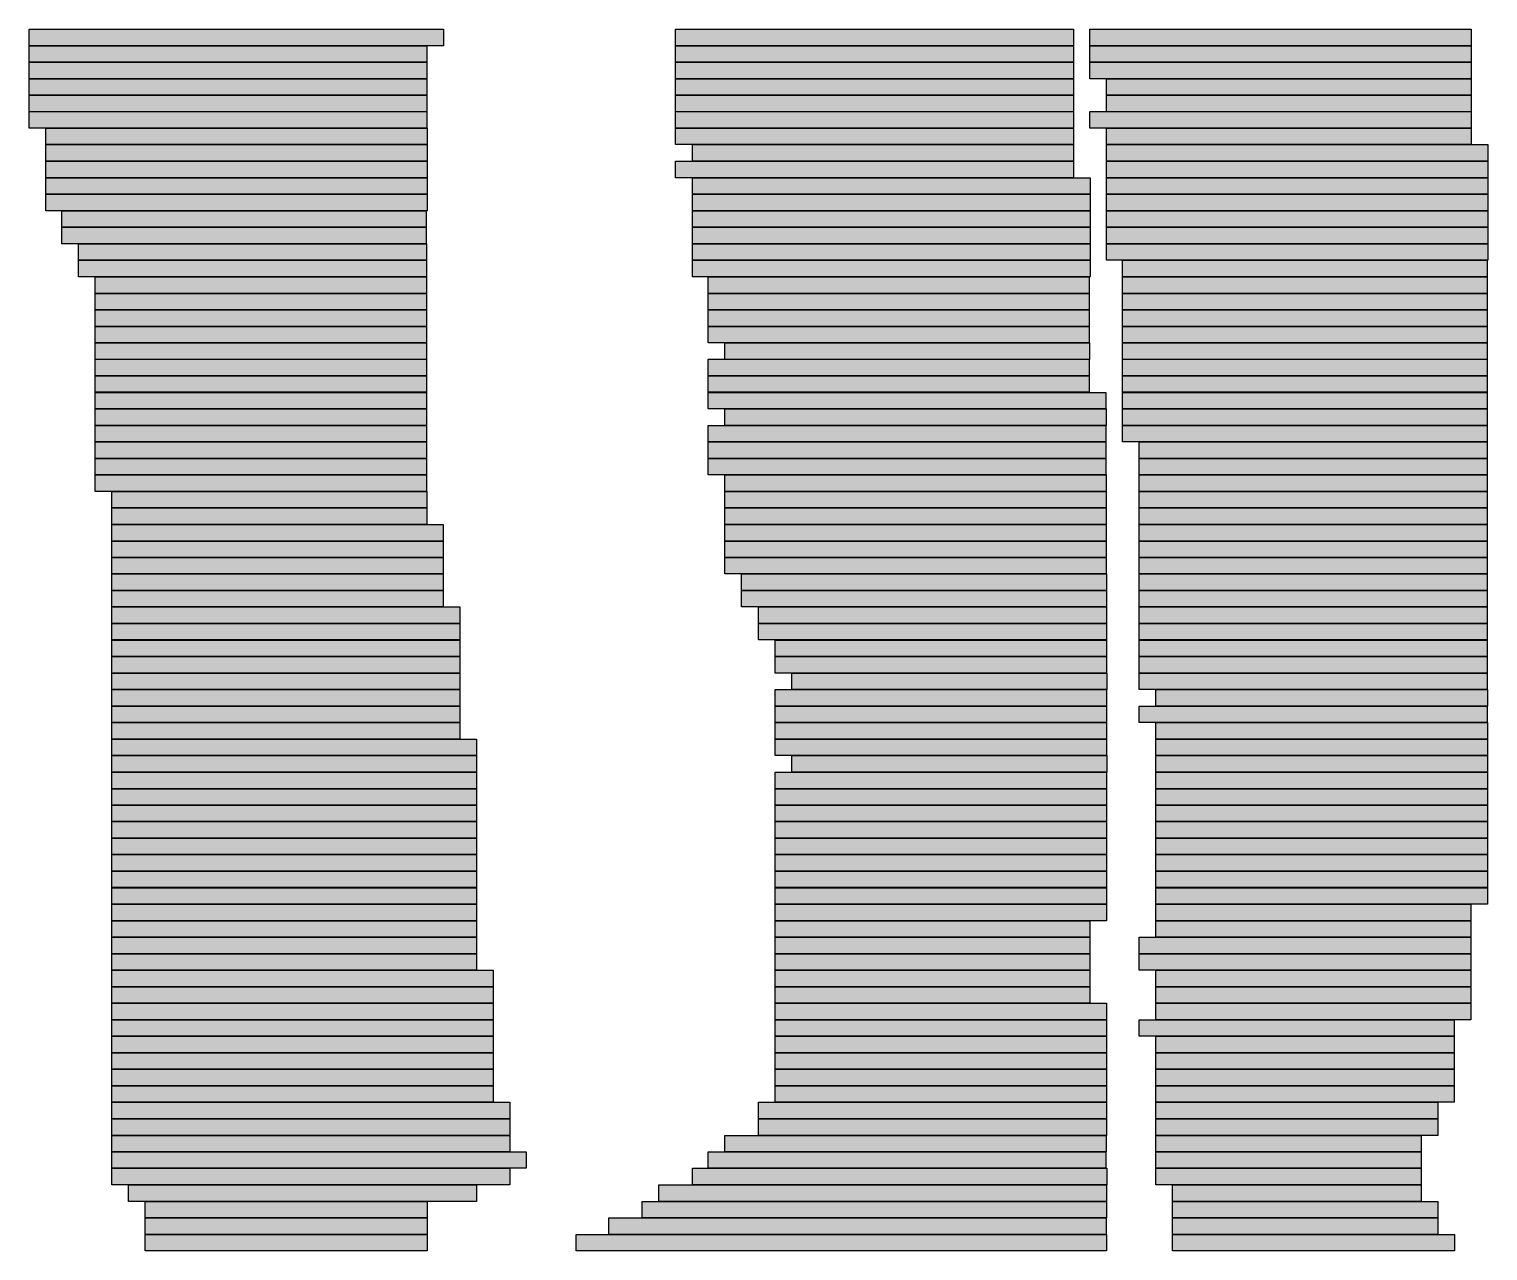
# Model space of a CAD drawing. Header units: millimetres. Extents: x 6 to 41668, y 1529 to 28527.
# Drawn here: x 40650 to 41204, y 8306 to 8770 of the extents above; entities that cross this region are included whole.
import ezdxf

# ---------------------------------------------------------------- set-up
doc = ezdxf.new("R2010")
doc.units = ezdxf.units.MM
doc.header["$LTSCALE"] = 50
doc.layers.add('12_Plankopf', color=140, linetype='Continuous')

msp = doc.modelspace()

# ---------------------------------------------------------------- hatches: boundary and pattern name
at = {"layer": '12_Plankopf'}
for points in [[(40649.88, 8770.02), (40807.25, 8770.02), (40807.25, 8763.74), (40649.88, 8763.74)], [(40895.41, 8770.02), (41046.5, 8770.02), (41046.5, 8763.74), (40895.41, 8763.74)], [(41052.75, 8770.02), (41197.55, 8770.02), (41197.55, 8763.74), (41052.75, 8763.74)], [(40649.88, 8763.74), (40800.97, 8763.74), (40800.97, 8757.5), (40649.88, 8757.5)], [(40895.41, 8763.74), (41046.5, 8763.74), (41046.5, 8757.5), (40895.41, 8757.5)], [(41052.75, 8763.74), (41197.55, 8763.74), (41197.55, 8757.5), (41052.75, 8757.5)], [(40649.88, 8757.5), (40800.97, 8757.5), (40800.97, 8751.22), (40649.88, 8751.22)], [(40895.41, 8757.5), (41046.5, 8757.5), (41046.5, 8751.22), (40895.41, 8751.22)], [(41052.75, 8757.5), (41197.55, 8757.5), (41197.55, 8751.22), (41052.75, 8751.22)], [(40649.88, 8751.22), (40800.97, 8751.22), (40800.97, 8744.94), (40649.88, 8744.94)], [(40895.41, 8751.22), (41046.5, 8751.22), (41046.5, 8744.94), (40895.41, 8744.94)], [(41059.1, 8751.22), (41197.58, 8751.22), (41197.58, 8744.94), (41059.1, 8744.94)], [(40649.88, 8744.94), (40800.97, 8744.94), (40800.97, 8738.69), (40649.88, 8738.69)], [(40895.41, 8744.94), (41046.5, 8744.94), (41046.5, 8738.69), (40895.41, 8738.69)], [(41059.1, 8744.94), (41197.58, 8744.94), (41197.58, 8738.69), (41059.1, 8738.69)], [(40649.88, 8738.7), (40800.97, 8738.7), (40800.97, 8732.41), (40649.88, 8732.41)], [(40895.41, 8738.7), (41046.5, 8738.7), (41046.5, 8732.41), (40895.41, 8732.41)], [(41052.75, 8738.7), (41197.55, 8738.7), (41197.55, 8732.41), (41052.75, 8732.41)], [(40656.23, 8732.42), (40800.99, 8732.42), (40800.99, 8726.17), (40656.23, 8726.17)], [(40895.41, 8732.42), (41046.5, 8732.42), (41046.5, 8726.17), (40895.41, 8726.17)], [(41059.1, 8732.42), (41197.58, 8732.42), (41197.58, 8726.17), (41059.1, 8726.17)], [(40656.23, 8726.17), (40800.99, 8726.17), (40800.99, 8719.89), (40656.23, 8719.89)], [(40901.76, 8726.17), (41046.53, 8726.17), (41046.53, 8719.89), (40901.76, 8719.89)], [(41059.1, 8726.17), (41203.87, 8726.17), (41203.87, 8719.89), (41059.1, 8719.89)], [(40656.23, 8719.86), (40800.99, 8719.86), (40800.99, 8713.57), (40656.23, 8713.57)], [(40895.41, 8719.86), (41046.5, 8719.86), (41046.5, 8713.57), (40895.41, 8713.57)], [(41059.1, 8719.86), (41203.87, 8719.86), (41203.87, 8713.57), (41059.1, 8713.57)], [(40656.23, 8713.58), (40800.99, 8713.58), (40800.99, 8707.33), (40656.23, 8707.33)], [(40901.76, 8713.58), (41052.82, 8713.58), (41052.82, 8707.33), (40901.76, 8707.33)], [(41059.1, 8713.58), (41203.87, 8713.58), (41203.87, 8707.33), (41059.1, 8707.33)], [(40656.23, 8707.34), (40800.99, 8707.34), (40800.99, 8701.05), (40656.23, 8701.05)], [(40901.76, 8707.34), (41052.82, 8707.34), (41052.82, 8701.05), (40901.76, 8701.05)], [(41059.1, 8707.34), (41203.87, 8707.34), (41203.87, 8701.05), (41059.1, 8701.05)], [(40662.23, 8701.06), (40800.71, 8701.06), (40800.71, 8694.81), (40662.23, 8694.81)], [(40901.76, 8701.06), (41052.82, 8701.06), (41052.82, 8694.81), (40901.76, 8694.81)], [(41059.1, 8701.06), (41203.87, 8701.06), (41203.87, 8694.81), (41059.1, 8694.81)], [(40662.23, 8694.81), (40800.71, 8694.81), (40800.71, 8688.53), (40662.23, 8688.53)], [(40901.76, 8694.81), (41052.82, 8694.81), (41052.82, 8688.53), (40901.76, 8688.53)], [(41059.1, 8694.81), (41203.87, 8694.81), (41203.87, 8688.53), (41059.1, 8688.53)], [(40668.58, 8688.54), (40800.77, 8688.54), (40800.77, 8682.25), (40668.58, 8682.25)], [(40901.76, 8688.54), (41052.82, 8688.54), (41052.82, 8682.25), (40901.76, 8682.25)], [(41059.1, 8688.54), (41203.87, 8688.54), (41203.87, 8682.25), (41059.1, 8682.25)], [(40668.58, 8682.25), (40800.77, 8682.25), (40800.77, 8676.01), (40668.58, 8676.01)], [(40901.76, 8682.25), (41052.82, 8682.25), (41052.82, 8676.01), (40901.76, 8676.01)], [(41065.1, 8682.25), (41203.58, 8682.25), (41203.58, 8676.01), (41065.1, 8676.01)], [(40674.92, 8675.97), (40800.8, 8675.97), (40800.8, 8669.69), (40674.92, 8669.69)], [(40907.76, 8675.97), (41052.52, 8675.97), (41052.52, 8669.69), (40907.76, 8669.69)], [(41065.1, 8675.97), (41203.58, 8675.97), (41203.58, 8669.69), (41065.1, 8669.69)], [(40674.92, 8669.69), (40800.8, 8669.69), (40800.8, 8663.45), (40674.92, 8663.45)], [(40907.76, 8669.69), (41052.52, 8669.69), (41052.52, 8663.45), (40907.76, 8663.45)], [(41065.1, 8669.69), (41203.58, 8669.69), (41203.58, 8663.45), (41065.1, 8663.45)], [(40674.92, 8663.45), (40800.8, 8663.45), (40800.8, 8657.17), (40674.92, 8657.17)], [(40907.76, 8663.45), (41052.52, 8663.45), (41052.52, 8657.17), (40907.76, 8657.17)], [(41065.1, 8663.45), (41203.58, 8663.45), (41203.58, 8657.17), (41065.1, 8657.17)], [(40674.92, 8657.17), (40800.8, 8657.17), (40800.8, 8650.89), (40674.92, 8650.89)], [(40907.76, 8657.17), (41052.52, 8657.17), (41052.52, 8650.89), (40907.76, 8650.89)], [(41065.1, 8657.17), (41203.58, 8657.17), (41203.58, 8650.89), (41065.1, 8650.89)], [(40674.92, 8650.89), (40800.8, 8650.89), (40800.8, 8644.64), (40674.92, 8644.64)], [(40914.11, 8650.89), (41052.59, 8650.89), (41052.59, 8644.64), (40914.11, 8644.64)], [(41065.1, 8650.89), (41203.58, 8650.89), (41203.58, 8644.64), (41065.1, 8644.64)], [(40674.92, 8644.65), (40800.8, 8644.65), (40800.8, 8638.36), (40674.92, 8638.36)], [(40907.76, 8644.65), (41052.52, 8644.65), (41052.52, 8638.36), (40907.76, 8638.36)], [(41065.1, 8644.65), (41203.58, 8644.65), (41203.58, 8638.36), (41065.1, 8638.36)], [(40674.92, 8638.37), (40800.8, 8638.37), (40800.8, 8632.12), (40674.92, 8632.12)], [(40907.76, 8638.37), (41052.52, 8638.37), (41052.52, 8632.12), (40907.76, 8632.12)], [(41065.1, 8638.37), (41203.58, 8638.37), (41203.58, 8632.12), (41065.1, 8632.12)], [(40674.92, 8632.09), (40800.8, 8632.09), (40800.8, 8625.8), (40674.92, 8625.8)], [(40907.76, 8632.09), (41058.85, 8632.09), (41058.85, 8625.8), (40907.76, 8625.8)], [(41065.1, 8632.09), (41203.58, 8632.09), (41203.58, 8625.8), (41065.1, 8625.8)], [(40674.92, 8625.81), (40800.8, 8625.81), (40800.8, 8619.53), (40674.92, 8619.53)], [(40914.11, 8625.81), (41058.91, 8625.81), (41058.91, 8619.53), (40914.11, 8619.53)], [(41065.1, 8625.81), (41203.58, 8625.81), (41203.58, 8619.53), (41065.1, 8619.53)], [(40674.92, 8619.53), (40800.8, 8619.53), (40800.8, 8613.28), (40674.92, 8613.28)], [(40907.76, 8619.53), (41058.85, 8619.53), (41058.85, 8613.28), (40907.76, 8613.28)], [(41065.1, 8619.53), (41203.58, 8619.53), (41203.58, 8613.28), (41065.1, 8613.28)], [(40674.92, 8613.28), (40800.8, 8613.28), (40800.8, 8607), (40674.92, 8607)], [(40907.76, 8613.28), (41058.85, 8613.28), (41058.85, 8607), (40907.76, 8607)], [(41071.45, 8613.28), (41203.64, 8613.28), (41203.64, 8607), (41071.45, 8607)], [(40674.92, 8607), (40800.8, 8607), (40800.8, 8600.76), (40674.92, 8600.76)], [(40907.76, 8607), (41058.85, 8607), (41058.85, 8600.76), (40907.76, 8600.76)], [(41071.45, 8607), (41203.64, 8607), (41203.64, 8600.76), (41071.45, 8600.76)], [(40674.92, 8600.76), (40800.8, 8600.76), (40800.8, 8594.48), (40674.92, 8594.48)], [(40914.11, 8600.76), (41058.91, 8600.76), (41058.91, 8594.48), (40914.11, 8594.48)], [(41071.45, 8600.76), (41203.64, 8600.76), (41203.64, 8594.48), (41071.45, 8594.48)], [(40681.28, 8594.48), (40800.87, 8594.48), (40800.87, 8588.2), (40681.28, 8588.2)], [(40914.11, 8594.48), (41058.91, 8594.48), (41058.91, 8588.2), (40914.11, 8588.2)], [(41071.45, 8594.48), (41203.64, 8594.48), (41203.64, 8588.2), (41071.45, 8588.2)], [(40681.28, 8588.2), (40800.87, 8588.2), (40800.87, 8581.95), (40681.28, 8581.95)], [(40914.11, 8588.2), (41058.91, 8588.2), (41058.91, 8581.95), (40914.11, 8581.95)], [(41071.45, 8588.2), (41203.64, 8588.2), (41203.64, 8581.95), (41071.45, 8581.95)], [(40681.28, 8581.92), (40807.15, 8581.92), (40807.15, 8575.64), (40681.28, 8575.64)], [(40914.11, 8581.92), (41058.91, 8581.92), (41058.91, 8575.64), (40914.11, 8575.64)], [(41071.45, 8581.92), (41203.64, 8581.92), (41203.64, 8575.64), (41071.45, 8575.64)], [(40681.28, 8575.65), (40807.15, 8575.65), (40807.15, 8569.4), (40681.28, 8569.4)], [(40914.11, 8575.65), (41058.91, 8575.65), (41058.91, 8569.4), (40914.11, 8569.4)], [(41071.45, 8575.65), (41203.64, 8575.65), (41203.64, 8569.4), (41071.45, 8569.4)], [(40681.28, 8569.4), (40807.15, 8569.4), (40807.15, 8563.12), (40681.28, 8563.12)], [(40914.11, 8569.4), (41058.91, 8569.4), (41058.91, 8563.12), (40914.11, 8563.12)], [(41071.45, 8569.4), (41203.64, 8569.4), (41203.64, 8563.12), (41071.45, 8563.12)], [(40681.28, 8563.12), (40807.15, 8563.12), (40807.15, 8556.84), (40681.28, 8556.84)], [(40920.46, 8563.12), (41058.98, 8563.12), (41058.98, 8556.84), (40920.46, 8556.84)], [(41071.45, 8563.12), (41203.64, 8563.12), (41203.64, 8556.84), (41071.45, 8556.84)], [(40681.28, 8556.84), (40807.15, 8556.84), (40807.15, 8550.59), (40681.28, 8550.59)], [(40920.46, 8556.84), (41058.98, 8556.84), (41058.98, 8550.59), (40920.46, 8550.59)], [(41071.45, 8556.84), (41203.64, 8556.84), (41203.64, 8550.59), (41071.45, 8550.59)], [(40681.28, 8550.6), (40813.47, 8550.6), (40813.47, 8544.31), (40681.28, 8544.31)], [(40926.81, 8550.6), (41059.01, 8550.6), (41059.01, 8544.31), (40926.81, 8544.31)], [(41071.45, 8550.6), (41203.64, 8550.6), (41203.64, 8544.31), (41071.45, 8544.31)], [(40681.28, 8544.32), (40813.47, 8544.32), (40813.47, 8538.07), (40681.28, 8538.07)], [(40926.81, 8544.32), (41059.01, 8544.32), (41059.01, 8538.07), (40926.81, 8538.07)], [(41071.45, 8544.32), (41203.64, 8544.32), (41203.64, 8538.07), (41071.45, 8538.07)], [(40681.28, 8538.04), (40813.47, 8538.04), (40813.47, 8531.76), (40681.28, 8531.76)], [(40933.16, 8538.04), (41059.07, 8538.04), (41059.07, 8531.76), (40933.16, 8531.76)], [(41071.45, 8538.04), (41203.64, 8538.04), (41203.64, 8531.76), (41071.45, 8531.76)], [(40681.28, 8531.76), (40813.47, 8531.76), (40813.47, 8525.51), (40681.28, 8525.51)], [(40933.16, 8531.76), (41059.07, 8531.76), (41059.07, 8525.51), (40933.16, 8525.51)], [(41071.45, 8531.76), (41203.64, 8531.76), (41203.64, 8525.51), (41071.45, 8525.51)], [(40681.28, 8525.52), (40813.47, 8525.52), (40813.47, 8519.23), (40681.28, 8519.23)], [(40939.51, 8525.52), (41059.13, 8525.52), (41059.13, 8519.23), (40939.51, 8519.23)], [(41071.45, 8525.52), (41203.64, 8525.52), (41203.64, 8519.23), (41071.45, 8519.23)], [(40681.28, 8519.23), (40813.47, 8519.23), (40813.47, 8512.95), (40681.28, 8512.95)], [(40933.16, 8519.23), (41059.07, 8519.23), (41059.07, 8512.95), (40933.16, 8512.95)], [(41077.8, 8519.23), (41203.71, 8519.23), (41203.71, 8512.95), (41077.8, 8512.95)], [(40681.28, 8512.95), (40813.47, 8512.95), (40813.47, 8506.71), (40681.28, 8506.71)], [(40933.16, 8512.95), (41059.07, 8512.95), (41059.07, 8506.71), (40933.16, 8506.71)], [(41071.45, 8512.95), (41203.64, 8512.95), (41203.64, 8506.71), (41071.45, 8506.71)], [(40681.28, 8506.71), (40813.47, 8506.71), (40813.47, 8500.43), (40681.28, 8500.43)], [(40933.16, 8506.71), (41059.07, 8506.71), (41059.07, 8500.43), (40933.16, 8500.43)], [(41077.8, 8506.71), (41203.71, 8506.71), (41203.71, 8500.43), (41077.8, 8500.43)], [(40681.28, 8500.43), (40819.76, 8500.43), (40819.76, 8494.18), (40681.28, 8494.18)], [(40933.16, 8500.43), (41059.07, 8500.43), (41059.07, 8494.18), (40933.16, 8494.18)], [(41077.8, 8500.43), (41203.71, 8500.43), (41203.71, 8494.18), (41077.8, 8494.18)], [(40681.28, 8494.15), (40819.76, 8494.15), (40819.76, 8487.87), (40681.28, 8487.87)], [(40939.51, 8494.15), (41059.13, 8494.15), (41059.13, 8487.87), (40939.51, 8487.87)], [(41077.8, 8494.15), (41203.71, 8494.15), (41203.71, 8487.87), (41077.8, 8487.87)], [(40681.28, 8487.88), (40819.76, 8487.88), (40819.76, 8481.59), (40681.28, 8481.59)], [(40933.16, 8487.88), (41059.07, 8487.88), (41059.07, 8481.59), (40933.16, 8481.59)], [(41077.8, 8487.88), (41203.71, 8487.88), (41203.71, 8481.59), (41077.8, 8481.59)], [(40681.28, 8481.59), (40819.76, 8481.59), (40819.76, 8475.35), (40681.28, 8475.35)], [(40933.16, 8481.59), (41059.07, 8481.59), (41059.07, 8475.35), (40933.16, 8475.35)], [(41077.8, 8481.59), (41203.71, 8481.59), (41203.71, 8475.35), (41077.8, 8475.35)], [(40681.28, 8475.35), (40819.76, 8475.35), (40819.76, 8469.07), (40681.28, 8469.07)], [(40933.16, 8475.35), (41059.07, 8475.35), (41059.07, 8469.07), (40933.16, 8469.07)], [(41077.8, 8475.35), (41203.71, 8475.35), (41203.71, 8469.07), (41077.8, 8469.07)], [(40681.28, 8469.07), (40819.76, 8469.07), (40819.76, 8462.82), (40681.28, 8462.82)], [(40933.16, 8469.07), (41059.07, 8469.07), (41059.07, 8462.82), (40933.16, 8462.82)], [(41077.8, 8469.07), (41203.71, 8469.07), (41203.71, 8462.82), (41077.8, 8462.82)], [(40681.28, 8462.83), (40819.76, 8462.83), (40819.76, 8456.54), (40681.28, 8456.54)], [(40933.16, 8462.83), (41059.07, 8462.83), (41059.07, 8456.54), (40933.16, 8456.54)], [(41077.8, 8462.83), (41203.71, 8462.83), (41203.71, 8456.54), (41077.8, 8456.54)], [(40681.28, 8456.54), (40819.76, 8456.54), (40819.76, 8450.26), (40681.28, 8450.26)], [(40933.16, 8456.54), (41059.07, 8456.54), (41059.07, 8450.26), (40933.16, 8450.26)], [(41077.8, 8456.54), (41203.71, 8456.54), (41203.71, 8450.26), (41077.8, 8450.26)], [(40681.28, 8450.27), (40819.76, 8450.27), (40819.76, 8444.02), (40681.28, 8444.02)], [(40933.16, 8450.27), (41059.07, 8450.27), (41059.07, 8444.02), (40933.16, 8444.02)], [(41077.8, 8450.27), (41203.71, 8450.27), (41203.71, 8444.02), (41077.8, 8444.02)], [(40681.28, 8443.99), (40819.76, 8443.99), (40819.76, 8437.7), (40681.28, 8437.7)], [(40933.16, 8443.99), (41059.07, 8443.99), (41059.07, 8437.7), (40933.16, 8437.7)], [(41077.8, 8443.99), (41203.71, 8443.99), (41203.71, 8437.7), (41077.8, 8437.7)], [(40681.28, 8437.71), (40819.76, 8437.71), (40819.76, 8431.46), (40681.28, 8431.46)], [(40933.16, 8437.71), (41059.07, 8437.71), (41059.07, 8431.46), (40933.16, 8431.46)], [(41077.8, 8437.71), (41197.43, 8437.71), (41197.43, 8431.46), (41077.8, 8431.46)], [(40681.28, 8431.46), (40819.76, 8431.46), (40819.76, 8425.18), (40681.28, 8425.18)], [(40933.16, 8431.46), (41052.75, 8431.46), (41052.75, 8425.18), (40933.16, 8425.18)], [(41077.8, 8431.46), (41197.43, 8431.46), (41197.43, 8425.18), (41077.8, 8425.18)], [(40681.28, 8425.18), (40819.76, 8425.18), (40819.76, 8418.9), (40681.28, 8418.9)], [(40933.16, 8425.18), (41052.75, 8425.18), (41052.75, 8418.9), (40933.16, 8418.9)], [(41071.45, 8425.18), (41197.36, 8425.18), (41197.36, 8418.9), (41071.45, 8418.9)], [(40681.28, 8418.91), (40819.76, 8418.91), (40819.76, 8412.66), (40681.28, 8412.66)], [(40933.16, 8418.91), (41052.75, 8418.91), (41052.75, 8412.66), (40933.16, 8412.66)], [(41071.45, 8418.91), (41197.36, 8418.91), (41197.36, 8412.66), (41071.45, 8412.66)], [(40681.28, 8412.66), (40826.04, 8412.66), (40826.04, 8406.38), (40681.28, 8406.38)], [(40933.16, 8412.66), (41052.75, 8412.66), (41052.75, 8406.38), (40933.16, 8406.38)], [(41077.8, 8412.66), (41197.43, 8412.66), (41197.43, 8406.38), (41077.8, 8406.38)], [(40681.28, 8406.38), (40826.04, 8406.38), (40826.04, 8400.13), (40681.28, 8400.13)], [(40933.16, 8406.38), (41052.75, 8406.38), (41052.75, 8400.13), (40933.16, 8400.13)], [(41077.8, 8406.38), (41197.43, 8406.38), (41197.43, 8400.13), (41077.8, 8400.13)], [(40681.28, 8400.1), (40826.04, 8400.1), (40826.04, 8393.82), (40681.28, 8393.82)], [(40933.16, 8400.1), (41059.07, 8400.1), (41059.07, 8393.82), (40933.16, 8393.82)], [(41077.8, 8400.1), (41197.43, 8400.1), (41197.43, 8393.82), (41077.8, 8393.82)], [(40681.28, 8393.83), (40826.04, 8393.83), (40826.04, 8387.54), (40681.28, 8387.54)], [(40933.16, 8393.83), (41059.07, 8393.83), (41059.07, 8387.54), (40933.16, 8387.54)], [(41071.45, 8393.83), (41191.07, 8393.83), (41191.07, 8387.54), (41071.45, 8387.54)], [(40681.28, 8387.54), (40826.04, 8387.54), (40826.04, 8381.3), (40681.28, 8381.3)], [(40933.16, 8387.54), (41059.07, 8387.54), (41059.07, 8381.3), (40933.16, 8381.3)], [(41077.8, 8387.54), (41191.14, 8387.54), (41191.14, 8381.3), (41077.8, 8381.3)], [(40681.28, 8381.3), (40826.04, 8381.3), (40826.04, 8375.01), (40681.28, 8375.01)], [(40933.16, 8381.3), (41059.07, 8381.3), (41059.07, 8375.01), (40933.16, 8375.01)], [(41077.8, 8381.3), (41191.14, 8381.3), (41191.14, 8375.01), (41077.8, 8375.01)], [(40681.28, 8375.02), (40826.04, 8375.02), (40826.04, 8368.77), (40681.28, 8368.77)], [(40933.16, 8375.02), (41059.07, 8375.02), (41059.07, 8368.77), (40933.16, 8368.77)], [(41077.8, 8375.02), (41191.14, 8375.02), (41191.14, 8368.77), (41077.8, 8368.77)], [(40681.28, 8368.78), (40826.04, 8368.78), (40826.04, 8362.49), (40681.28, 8362.49)], [(40933.16, 8368.78), (41059.07, 8368.78), (41059.07, 8362.49), (40933.16, 8362.49)], [(41077.8, 8368.78), (41191.14, 8368.78), (41191.14, 8362.49), (41077.8, 8362.49)], [(40681.28, 8362.5), (40832.37, 8362.5), (40832.37, 8356.21), (40681.28, 8356.21)], [(40926.81, 8362.5), (41059.01, 8362.5), (41059.01, 8356.21), (40926.81, 8356.21)], [(41077.8, 8362.5), (41184.82, 8362.5), (41184.82, 8356.21), (41077.8, 8356.21)], [(40681.28, 8356.18), (40832.37, 8356.18), (40832.37, 8349.93), (40681.28, 8349.93)], [(40926.81, 8356.18), (41059.01, 8356.18), (41059.01, 8349.93), (40926.81, 8349.93)], [(41077.8, 8356.18), (41184.82, 8356.18), (41184.82, 8349.93), (41077.8, 8349.93)], [(40681.28, 8349.94), (40832.37, 8349.94), (40832.37, 8343.65), (40681.28, 8343.65)], [(40914.11, 8349.94), (41058.91, 8349.94), (41058.91, 8343.65), (40914.11, 8343.65)], [(41077.8, 8349.94), (41178.53, 8349.94), (41178.53, 8343.65), (41077.8, 8343.65)], [(40681.28, 8343.66), (40838.65, 8343.66), (40838.65, 8337.41), (40681.28, 8337.41)], [(40907.76, 8343.66), (41058.85, 8343.66), (41058.85, 8337.41), (40907.76, 8337.41)], [(41077.8, 8343.66), (41178.53, 8343.66), (41178.53, 8337.41), (41077.8, 8337.41)], [(40681.28, 8337.41), (40832.37, 8337.41), (40832.37, 8331.13), (40681.28, 8331.13)], [(40901.76, 8337.41), (41059.13, 8337.41), (41059.13, 8331.13), (40901.76, 8331.13)], [(41077.8, 8337.41), (41178.53, 8337.41), (41178.53, 8331.13), (41077.8, 8331.13)], [(40687.62, 8331.14), (40819.82, 8331.14), (40819.82, 8324.85), (40687.62, 8324.85)], [(40889.06, 8331.14), (41059.04, 8331.14), (41059.04, 8324.85), (40889.06, 8324.85)], [(41084.15, 8331.14), (41178.56, 8331.14), (41178.56, 8324.85), (41084.15, 8324.85)], [(40693.98, 8324.85), (40801, 8324.85), (40801, 8318.61), (40693.98, 8318.61)], [(40882.71, 8324.85), (41058.98, 8324.85), (41058.98, 8318.61), (40882.71, 8318.61)], [(41084.15, 8324.85), (41184.85, 8324.85), (41184.85, 8318.61), (41084.15, 8318.61)], [(40693.98, 8318.61), (40801, 8318.61), (40801, 8312.33), (40693.98, 8312.33)], [(40870.01, 8318.61), (41058.88, 8318.61), (41058.88, 8312.33), (40870.01, 8312.33)], [(41084.15, 8318.61), (41184.85, 8318.61), (41184.85, 8312.33), (41084.15, 8312.33)], [(40693.98, 8312.33), (40801, 8312.33), (40801, 8306.08), (40693.98, 8306.08)], [(40857.67, 8312.33), (41059.1, 8312.33), (41059.1, 8306.08), (40857.67, 8306.08)], [(41084.15, 8312.33), (41191.17, 8312.33), (41191.17, 8306.08), (41084.15, 8306.08)]]:
    msp.add_hatch(color=7, dxfattribs=at).paths.add_polyline_path(points)

# ---------------------------------------------------------------- linework, layer by layer
for points in [[(40649.88, 8770.02), (40807.25, 8770.02), (40807.25, 8763.74), (40649.88, 8763.74)], [(40895.41, 8770.02), (41046.5, 8770.02), (41046.5, 8763.74), (40895.41, 8763.74)], [(41052.75, 8770.02), (41197.55, 8770.02), (41197.55, 8763.74), (41052.75, 8763.74)], [(40649.88, 8763.74), (40800.97, 8763.74), (40800.97, 8757.5), (40649.88, 8757.5)], [(40895.41, 8763.74), (41046.5, 8763.74), (41046.5, 8757.5), (40895.41, 8757.5)], [(41052.75, 8763.74), (41197.55, 8763.74), (41197.55, 8757.5), (41052.75, 8757.5)], [(40649.88, 8757.5), (40800.97, 8757.5), (40800.97, 8751.22), (40649.88, 8751.22)], [(40895.41, 8757.5), (41046.5, 8757.5), (41046.5, 8751.22), (40895.41, 8751.22)], [(41052.75, 8757.5), (41197.55, 8757.5), (41197.55, 8751.22), (41052.75, 8751.22)], [(40649.88, 8751.22), (40800.97, 8751.22), (40800.97, 8744.94), (40649.88, 8744.94)], [(40895.41, 8751.22), (41046.5, 8751.22), (41046.5, 8744.94), (40895.41, 8744.94)], [(41059.1, 8751.22), (41197.58, 8751.22), (41197.58, 8744.94), (41059.1, 8744.94)], [(40649.88, 8744.94), (40800.97, 8744.94), (40800.97, 8738.69), (40649.88, 8738.69)], [(40895.41, 8744.94), (41046.5, 8744.94), (41046.5, 8738.69), (40895.41, 8738.69)], [(41059.1, 8744.94), (41197.58, 8744.94), (41197.58, 8738.69), (41059.1, 8738.69)], [(40649.88, 8738.7), (40800.97, 8738.7), (40800.97, 8732.41), (40649.88, 8732.41)], [(40895.41, 8738.7), (41046.5, 8738.7), (41046.5, 8732.41), (40895.41, 8732.41)], [(41052.75, 8738.7), (41197.55, 8738.7), (41197.55, 8732.41), (41052.75, 8732.41)], [(40656.23, 8732.42), (40800.99, 8732.42), (40800.99, 8726.17), (40656.23, 8726.17)], [(40895.41, 8732.42), (41046.5, 8732.42), (41046.5, 8726.17), (40895.41, 8726.17)], [(41059.1, 8732.42), (41197.58, 8732.42), (41197.58, 8726.17), (41059.1, 8726.17)], [(40656.23, 8726.17), (40800.99, 8726.17), (40800.99, 8719.89), (40656.23, 8719.89)], [(40901.76, 8726.17), (41046.53, 8726.17), (41046.53, 8719.89), (40901.76, 8719.89)], [(41059.1, 8726.17), (41203.87, 8726.17), (41203.87, 8719.89), (41059.1, 8719.89)], [(40656.23, 8719.86), (40800.99, 8719.86), (40800.99, 8713.57), (40656.23, 8713.57)], [(40895.41, 8719.86), (41046.5, 8719.86), (41046.5, 8713.57), (40895.41, 8713.57)], [(41059.1, 8719.86), (41203.87, 8719.86), (41203.87, 8713.57), (41059.1, 8713.57)], [(40656.23, 8713.58), (40800.99, 8713.58), (40800.99, 8707.33), (40656.23, 8707.33)], [(40901.76, 8713.58), (41052.82, 8713.58), (41052.82, 8707.33), (40901.76, 8707.33)], [(41059.1, 8713.58), (41203.87, 8713.58), (41203.87, 8707.33), (41059.1, 8707.33)], [(40656.23, 8707.34), (40800.99, 8707.34), (40800.99, 8701.05), (40656.23, 8701.05)], [(40901.76, 8707.34), (41052.82, 8707.34), (41052.82, 8701.05), (40901.76, 8701.05)], [(41059.1, 8707.34), (41203.87, 8707.34), (41203.87, 8701.05), (41059.1, 8701.05)], [(40662.23, 8701.06), (40800.71, 8701.06), (40800.71, 8694.81), (40662.23, 8694.81)], [(40901.76, 8701.06), (41052.82, 8701.06), (41052.82, 8694.81), (40901.76, 8694.81)], [(41059.1, 8701.06), (41203.87, 8701.06), (41203.87, 8694.81), (41059.1, 8694.81)], [(40662.23, 8694.81), (40800.71, 8694.81), (40800.71, 8688.53), (40662.23, 8688.53)], [(40901.76, 8694.81), (41052.82, 8694.81), (41052.82, 8688.53), (40901.76, 8688.53)], [(41059.1, 8694.81), (41203.87, 8694.81), (41203.87, 8688.53), (41059.1, 8688.53)], [(40668.58, 8688.54), (40800.77, 8688.54), (40800.77, 8682.25), (40668.58, 8682.25)], [(40901.76, 8688.54), (41052.82, 8688.54), (41052.82, 8682.25), (40901.76, 8682.25)], [(41059.1, 8688.54), (41203.87, 8688.54), (41203.87, 8682.25), (41059.1, 8682.25)], [(40668.58, 8682.25), (40800.77, 8682.25), (40800.77, 8676.01), (40668.58, 8676.01)], [(40901.76, 8682.25), (41052.82, 8682.25), (41052.82, 8676.01), (40901.76, 8676.01)], [(41065.1, 8682.25), (41203.58, 8682.25), (41203.58, 8676.01), (41065.1, 8676.01)], [(40674.92, 8675.97), (40800.8, 8675.97), (40800.8, 8669.69), (40674.92, 8669.69)], [(40907.76, 8675.97), (41052.52, 8675.97), (41052.52, 8669.69), (40907.76, 8669.69)], [(41065.1, 8675.97), (41203.58, 8675.97), (41203.58, 8669.69), (41065.1, 8669.69)], [(40674.92, 8669.69), (40800.8, 8669.69), (40800.8, 8663.45), (40674.92, 8663.45)], [(40907.76, 8669.69), (41052.52, 8669.69), (41052.52, 8663.45), (40907.76, 8663.45)], [(41065.1, 8669.69), (41203.58, 8669.69), (41203.58, 8663.45), (41065.1, 8663.45)], [(40674.92, 8663.45), (40800.8, 8663.45), (40800.8, 8657.17), (40674.92, 8657.17)], [(40907.76, 8663.45), (41052.52, 8663.45), (41052.52, 8657.17), (40907.76, 8657.17)], [(41065.1, 8663.45), (41203.58, 8663.45), (41203.58, 8657.17), (41065.1, 8657.17)], [(40674.92, 8657.17), (40800.8, 8657.17), (40800.8, 8650.89), (40674.92, 8650.89)], [(40907.76, 8657.17), (41052.52, 8657.17), (41052.52, 8650.89), (40907.76, 8650.89)], [(41065.1, 8657.17), (41203.58, 8657.17), (41203.58, 8650.89), (41065.1, 8650.89)], [(40674.92, 8650.89), (40800.8, 8650.89), (40800.8, 8644.64), (40674.92, 8644.64)], [(40914.11, 8650.89), (41052.59, 8650.89), (41052.59, 8644.64), (40914.11, 8644.64)], [(41065.1, 8650.89), (41203.58, 8650.89), (41203.58, 8644.64), (41065.1, 8644.64)], [(40674.92, 8644.65), (40800.8, 8644.65), (40800.8, 8638.36), (40674.92, 8638.36)], [(40907.76, 8644.65), (41052.52, 8644.65), (41052.52, 8638.36), (40907.76, 8638.36)], [(41065.1, 8644.65), (41203.58, 8644.65), (41203.58, 8638.36), (41065.1, 8638.36)], [(40674.92, 8638.37), (40800.8, 8638.37), (40800.8, 8632.12), (40674.92, 8632.12)], [(40907.76, 8638.37), (41052.52, 8638.37), (41052.52, 8632.12), (40907.76, 8632.12)], [(41065.1, 8638.37), (41203.58, 8638.37), (41203.58, 8632.12), (41065.1, 8632.12)], [(40674.92, 8632.09), (40800.8, 8632.09), (40800.8, 8625.8), (40674.92, 8625.8)], [(40907.76, 8632.09), (41058.85, 8632.09), (41058.85, 8625.8), (40907.76, 8625.8)], [(41065.1, 8632.09), (41203.58, 8632.09), (41203.58, 8625.8), (41065.1, 8625.8)], [(40674.92, 8625.81), (40800.8, 8625.81), (40800.8, 8619.53), (40674.92, 8619.53)], [(40914.11, 8625.81), (41058.91, 8625.81), (41058.91, 8619.53), (40914.11, 8619.53)], [(41065.1, 8625.81), (41203.58, 8625.81), (41203.58, 8619.53), (41065.1, 8619.53)], [(40674.92, 8619.53), (40800.8, 8619.53), (40800.8, 8613.28), (40674.92, 8613.28)], [(40907.76, 8619.53), (41058.85, 8619.53), (41058.85, 8613.28), (40907.76, 8613.28)], [(41065.1, 8619.53), (41203.58, 8619.53), (41203.58, 8613.28), (41065.1, 8613.28)], [(40674.92, 8613.28), (40800.8, 8613.28), (40800.8, 8607), (40674.92, 8607)], [(40907.76, 8613.28), (41058.85, 8613.28), (41058.85, 8607), (40907.76, 8607)], [(41071.45, 8613.28), (41203.64, 8613.28), (41203.64, 8607), (41071.45, 8607)], [(40674.92, 8607), (40800.8, 8607), (40800.8, 8600.76), (40674.92, 8600.76)], [(40907.76, 8607), (41058.85, 8607), (41058.85, 8600.76), (40907.76, 8600.76)], [(41071.45, 8607), (41203.64, 8607), (41203.64, 8600.76), (41071.45, 8600.76)], [(40674.92, 8600.76), (40800.8, 8600.76), (40800.8, 8594.48), (40674.92, 8594.48)], [(40914.11, 8600.76), (41058.91, 8600.76), (41058.91, 8594.48), (40914.11, 8594.48)], [(41071.45, 8600.76), (41203.64, 8600.76), (41203.64, 8594.48), (41071.45, 8594.48)], [(40681.28, 8594.48), (40800.87, 8594.48), (40800.87, 8588.2), (40681.28, 8588.2)], [(40914.11, 8594.48), (41058.91, 8594.48), (41058.91, 8588.2), (40914.11, 8588.2)], [(41071.45, 8594.48), (41203.64, 8594.48), (41203.64, 8588.2), (41071.45, 8588.2)], [(40681.28, 8588.2), (40800.87, 8588.2), (40800.87, 8581.95), (40681.28, 8581.95)], [(40914.11, 8588.2), (41058.91, 8588.2), (41058.91, 8581.95), (40914.11, 8581.95)], [(41071.45, 8588.2), (41203.64, 8588.2), (41203.64, 8581.95), (41071.45, 8581.95)], [(40681.28, 8581.92), (40807.15, 8581.92), (40807.15, 8575.64), (40681.28, 8575.64)], [(40914.11, 8581.92), (41058.91, 8581.92), (41058.91, 8575.64), (40914.11, 8575.64)], [(41071.45, 8581.92), (41203.64, 8581.92), (41203.64, 8575.64), (41071.45, 8575.64)], [(40681.28, 8575.65), (40807.15, 8575.65), (40807.15, 8569.4), (40681.28, 8569.4)], [(40914.11, 8575.65), (41058.91, 8575.65), (41058.91, 8569.4), (40914.11, 8569.4)], [(41071.45, 8575.65), (41203.64, 8575.65), (41203.64, 8569.4), (41071.45, 8569.4)], [(40681.28, 8569.4), (40807.15, 8569.4), (40807.15, 8563.12), (40681.28, 8563.12)], [(40914.11, 8569.4), (41058.91, 8569.4), (41058.91, 8563.12), (40914.11, 8563.12)], [(41071.45, 8569.4), (41203.64, 8569.4), (41203.64, 8563.12), (41071.45, 8563.12)], [(40681.28, 8563.12), (40807.15, 8563.12), (40807.15, 8556.84), (40681.28, 8556.84)], [(40920.46, 8563.12), (41058.98, 8563.12), (41058.98, 8556.84), (40920.46, 8556.84)], [(41071.45, 8563.12), (41203.64, 8563.12), (41203.64, 8556.84), (41071.45, 8556.84)], [(40681.28, 8556.84), (40807.15, 8556.84), (40807.15, 8550.59), (40681.28, 8550.59)], [(40920.46, 8556.84), (41058.98, 8556.84), (41058.98, 8550.59), (40920.46, 8550.59)], [(41071.45, 8556.84), (41203.64, 8556.84), (41203.64, 8550.59), (41071.45, 8550.59)], [(40681.28, 8550.6), (40813.47, 8550.6), (40813.47, 8544.31), (40681.28, 8544.31)], [(40926.81, 8550.6), (41059.01, 8550.6), (41059.01, 8544.31), (40926.81, 8544.31)], [(41071.45, 8550.6), (41203.64, 8550.6), (41203.64, 8544.31), (41071.45, 8544.31)], [(40681.28, 8544.32), (40813.47, 8544.32), (40813.47, 8538.07), (40681.28, 8538.07)], [(40926.81, 8544.32), (41059.01, 8544.32), (41059.01, 8538.07), (40926.81, 8538.07)], [(41071.45, 8544.32), (41203.64, 8544.32), (41203.64, 8538.07), (41071.45, 8538.07)], [(40681.28, 8538.04), (40813.47, 8538.04), (40813.47, 8531.76), (40681.28, 8531.76)], [(40933.16, 8538.04), (41059.07, 8538.04), (41059.07, 8531.76), (40933.16, 8531.76)], [(41071.45, 8538.04), (41203.64, 8538.04), (41203.64, 8531.76), (41071.45, 8531.76)], [(40681.28, 8531.76), (40813.47, 8531.76), (40813.47, 8525.51), (40681.28, 8525.51)], [(40933.16, 8531.76), (41059.07, 8531.76), (41059.07, 8525.51), (40933.16, 8525.51)], [(41071.45, 8531.76), (41203.64, 8531.76), (41203.64, 8525.51), (41071.45, 8525.51)], [(40681.28, 8525.52), (40813.47, 8525.52), (40813.47, 8519.23), (40681.28, 8519.23)], [(40939.51, 8525.52), (41059.13, 8525.52), (41059.13, 8519.23), (40939.51, 8519.23)], [(41071.45, 8525.52), (41203.64, 8525.52), (41203.64, 8519.23), (41071.45, 8519.23)], [(40681.28, 8519.23), (40813.47, 8519.23), (40813.47, 8512.95), (40681.28, 8512.95)], [(40933.16, 8519.23), (41059.07, 8519.23), (41059.07, 8512.95), (40933.16, 8512.95)], [(41077.8, 8519.23), (41203.71, 8519.23), (41203.71, 8512.95), (41077.8, 8512.95)], [(40681.28, 8512.95), (40813.47, 8512.95), (40813.47, 8506.71), (40681.28, 8506.71)], [(40933.16, 8512.95), (41059.07, 8512.95), (41059.07, 8506.71), (40933.16, 8506.71)], [(41071.45, 8512.95), (41203.64, 8512.95), (41203.64, 8506.71), (41071.45, 8506.71)], [(40681.28, 8506.71), (40813.47, 8506.71), (40813.47, 8500.43), (40681.28, 8500.43)], [(40933.16, 8506.71), (41059.07, 8506.71), (41059.07, 8500.43), (40933.16, 8500.43)], [(41077.8, 8506.71), (41203.71, 8506.71), (41203.71, 8500.43), (41077.8, 8500.43)], [(40681.28, 8500.43), (40819.76, 8500.43), (40819.76, 8494.18), (40681.28, 8494.18)], [(40933.16, 8500.43), (41059.07, 8500.43), (41059.07, 8494.18), (40933.16, 8494.18)], [(41077.8, 8500.43), (41203.71, 8500.43), (41203.71, 8494.18), (41077.8, 8494.18)], [(40681.28, 8494.15), (40819.76, 8494.15), (40819.76, 8487.87), (40681.28, 8487.87)], [(40939.51, 8494.15), (41059.13, 8494.15), (41059.13, 8487.87), (40939.51, 8487.87)], [(41077.8, 8494.15), (41203.71, 8494.15), (41203.71, 8487.87), (41077.8, 8487.87)], [(40681.28, 8487.88), (40819.76, 8487.88), (40819.76, 8481.59), (40681.28, 8481.59)], [(40933.16, 8487.88), (41059.07, 8487.88), (41059.07, 8481.59), (40933.16, 8481.59)], [(41077.8, 8487.88), (41203.71, 8487.88), (41203.71, 8481.59), (41077.8, 8481.59)], [(40681.28, 8481.59), (40819.76, 8481.59), (40819.76, 8475.35), (40681.28, 8475.35)], [(40933.16, 8481.59), (41059.07, 8481.59), (41059.07, 8475.35), (40933.16, 8475.35)], [(41077.8, 8481.59), (41203.71, 8481.59), (41203.71, 8475.35), (41077.8, 8475.35)], [(40681.28, 8475.35), (40819.76, 8475.35), (40819.76, 8469.07), (40681.28, 8469.07)], [(40933.16, 8475.35), (41059.07, 8475.35), (41059.07, 8469.07), (40933.16, 8469.07)], [(41077.8, 8475.35), (41203.71, 8475.35), (41203.71, 8469.07), (41077.8, 8469.07)], [(40681.28, 8469.07), (40819.76, 8469.07), (40819.76, 8462.82), (40681.28, 8462.82)], [(40933.16, 8469.07), (41059.07, 8469.07), (41059.07, 8462.82), (40933.16, 8462.82)], [(41077.8, 8469.07), (41203.71, 8469.07), (41203.71, 8462.82), (41077.8, 8462.82)], [(40681.28, 8462.83), (40819.76, 8462.83), (40819.76, 8456.54), (40681.28, 8456.54)], [(40933.16, 8462.83), (41059.07, 8462.83), (41059.07, 8456.54), (40933.16, 8456.54)], [(41077.8, 8462.83), (41203.71, 8462.83), (41203.71, 8456.54), (41077.8, 8456.54)], [(40681.28, 8456.54), (40819.76, 8456.54), (40819.76, 8450.26), (40681.28, 8450.26)], [(40933.16, 8456.54), (41059.07, 8456.54), (41059.07, 8450.26), (40933.16, 8450.26)], [(41077.8, 8456.54), (41203.71, 8456.54), (41203.71, 8450.26), (41077.8, 8450.26)], [(40681.28, 8450.27), (40819.76, 8450.27), (40819.76, 8444.02), (40681.28, 8444.02)], [(40933.16, 8450.27), (41059.07, 8450.27), (41059.07, 8444.02), (40933.16, 8444.02)], [(41077.8, 8450.27), (41203.71, 8450.27), (41203.71, 8444.02), (41077.8, 8444.02)], [(40681.28, 8443.99), (40819.76, 8443.99), (40819.76, 8437.7), (40681.28, 8437.7)], [(40933.16, 8443.99), (41059.07, 8443.99), (41059.07, 8437.7), (40933.16, 8437.7)], [(41077.8, 8443.99), (41203.71, 8443.99), (41203.71, 8437.7), (41077.8, 8437.7)], [(40681.28, 8437.71), (40819.76, 8437.71), (40819.76, 8431.46), (40681.28, 8431.46)], [(40933.16, 8437.71), (41059.07, 8437.71), (41059.07, 8431.46), (40933.16, 8431.46)], [(41077.8, 8437.71), (41197.43, 8437.71), (41197.43, 8431.46), (41077.8, 8431.46)], [(40681.28, 8431.46), (40819.76, 8431.46), (40819.76, 8425.18), (40681.28, 8425.18)], [(40933.16, 8431.46), (41052.75, 8431.46), (41052.75, 8425.18), (40933.16, 8425.18)], [(41077.8, 8431.46), (41197.43, 8431.46), (41197.43, 8425.18), (41077.8, 8425.18)], [(40681.28, 8425.18), (40819.76, 8425.18), (40819.76, 8418.9), (40681.28, 8418.9)], [(40933.16, 8425.18), (41052.75, 8425.18), (41052.75, 8418.9), (40933.16, 8418.9)], [(41071.45, 8425.18), (41197.36, 8425.18), (41197.36, 8418.9), (41071.45, 8418.9)], [(40681.28, 8418.91), (40819.76, 8418.91), (40819.76, 8412.66), (40681.28, 8412.66)], [(40933.16, 8418.91), (41052.75, 8418.91), (41052.75, 8412.66), (40933.16, 8412.66)], [(41071.45, 8418.91), (41197.36, 8418.91), (41197.36, 8412.66), (41071.45, 8412.66)], [(40681.28, 8412.66), (40826.04, 8412.66), (40826.04, 8406.38), (40681.28, 8406.38)], [(40933.16, 8412.66), (41052.75, 8412.66), (41052.75, 8406.38), (40933.16, 8406.38)], [(41077.8, 8412.66), (41197.43, 8412.66), (41197.43, 8406.38), (41077.8, 8406.38)], [(40681.28, 8406.38), (40826.04, 8406.38), (40826.04, 8400.13), (40681.28, 8400.13)], [(40933.16, 8406.38), (41052.75, 8406.38), (41052.75, 8400.13), (40933.16, 8400.13)], [(41077.8, 8406.38), (41197.43, 8406.38), (41197.43, 8400.13), (41077.8, 8400.13)], [(40681.28, 8400.1), (40826.04, 8400.1), (40826.04, 8393.82), (40681.28, 8393.82)], [(40933.16, 8400.1), (41059.07, 8400.1), (41059.07, 8393.82), (40933.16, 8393.82)], [(41077.8, 8400.1), (41197.43, 8400.1), (41197.43, 8393.82), (41077.8, 8393.82)], [(40681.28, 8393.83), (40826.04, 8393.83), (40826.04, 8387.54), (40681.28, 8387.54)], [(40933.16, 8393.83), (41059.07, 8393.83), (41059.07, 8387.54), (40933.16, 8387.54)], [(41071.45, 8393.83), (41191.07, 8393.83), (41191.07, 8387.54), (41071.45, 8387.54)], [(40681.28, 8387.54), (40826.04, 8387.54), (40826.04, 8381.3), (40681.28, 8381.3)], [(40933.16, 8387.54), (41059.07, 8387.54), (41059.07, 8381.3), (40933.16, 8381.3)], [(41077.8, 8387.54), (41191.14, 8387.54), (41191.14, 8381.3), (41077.8, 8381.3)], [(40681.28, 8381.3), (40826.04, 8381.3), (40826.04, 8375.01), (40681.28, 8375.01)], [(40933.16, 8381.3), (41059.07, 8381.3), (41059.07, 8375.01), (40933.16, 8375.01)], [(41077.8, 8381.3), (41191.14, 8381.3), (41191.14, 8375.01), (41077.8, 8375.01)], [(40681.28, 8375.02), (40826.04, 8375.02), (40826.04, 8368.77), (40681.28, 8368.77)], [(40933.16, 8375.02), (41059.07, 8375.02), (41059.07, 8368.77), (40933.16, 8368.77)], [(41077.8, 8375.02), (41191.14, 8375.02), (41191.14, 8368.77), (41077.8, 8368.77)], [(40681.28, 8368.78), (40826.04, 8368.78), (40826.04, 8362.49), (40681.28, 8362.49)], [(40933.16, 8368.78), (41059.07, 8368.78), (41059.07, 8362.49), (40933.16, 8362.49)], [(41077.8, 8368.78), (41191.14, 8368.78), (41191.14, 8362.49), (41077.8, 8362.49)], [(40681.28, 8362.5), (40832.37, 8362.5), (40832.37, 8356.21), (40681.28, 8356.21)], [(40926.81, 8362.5), (41059.01, 8362.5), (41059.01, 8356.21), (40926.81, 8356.21)], [(41077.8, 8362.5), (41184.82, 8362.5), (41184.82, 8356.21), (41077.8, 8356.21)], [(40681.28, 8356.18), (40832.37, 8356.18), (40832.37, 8349.93), (40681.28, 8349.93)], [(40926.81, 8356.18), (41059.01, 8356.18), (41059.01, 8349.93), (40926.81, 8349.93)], [(41077.8, 8356.18), (41184.82, 8356.18), (41184.82, 8349.93), (41077.8, 8349.93)], [(40681.28, 8349.94), (40832.37, 8349.94), (40832.37, 8343.65), (40681.28, 8343.65)], [(40914.11, 8349.94), (41058.91, 8349.94), (41058.91, 8343.65), (40914.11, 8343.65)], [(41077.8, 8349.94), (41178.53, 8349.94), (41178.53, 8343.65), (41077.8, 8343.65)], [(40681.28, 8343.66), (40838.65, 8343.66), (40838.65, 8337.41), (40681.28, 8337.41)], [(40907.76, 8343.66), (41058.85, 8343.66), (41058.85, 8337.41), (40907.76, 8337.41)], [(41077.8, 8343.66), (41178.53, 8343.66), (41178.53, 8337.41), (41077.8, 8337.41)], [(40681.28, 8337.41), (40832.37, 8337.41), (40832.37, 8331.13), (40681.28, 8331.13)], [(40901.76, 8337.41), (41059.13, 8337.41), (41059.13, 8331.13), (40901.76, 8331.13)], [(41077.8, 8337.41), (41178.53, 8337.41), (41178.53, 8331.13), (41077.8, 8331.13)], [(40687.62, 8331.14), (40819.82, 8331.14), (40819.82, 8324.85), (40687.62, 8324.85)], [(40889.06, 8331.14), (41059.04, 8331.14), (41059.04, 8324.85), (40889.06, 8324.85)], [(41084.15, 8331.14), (41178.56, 8331.14), (41178.56, 8324.85), (41084.15, 8324.85)], [(40693.98, 8324.85), (40801, 8324.85), (40801, 8318.61), (40693.98, 8318.61)], [(40882.71, 8324.85), (41058.98, 8324.85), (41058.98, 8318.61), (40882.71, 8318.61)], [(41084.15, 8324.85), (41184.85, 8324.85), (41184.85, 8318.61), (41084.15, 8318.61)], [(40693.98, 8318.61), (40801, 8318.61), (40801, 8312.33), (40693.98, 8312.33)], [(40870.01, 8318.61), (41058.88, 8318.61), (41058.88, 8312.33), (40870.01, 8312.33)], [(41084.15, 8318.61), (41184.85, 8318.61), (41184.85, 8312.33), (41084.15, 8312.33)], [(40693.98, 8312.33), (40801, 8312.33), (40801, 8306.08), (40693.98, 8306.08)], [(40857.67, 8312.33), (41059.1, 8312.33), (41059.1, 8306.08), (40857.67, 8306.08)], [(41084.15, 8312.33), (41191.17, 8312.33), (41191.17, 8306.08), (41084.15, 8306.08)]]:
    msp.add_lwpolyline(points, close=True, dxfattribs=at)

doc.saveas('drawing.dxf')
